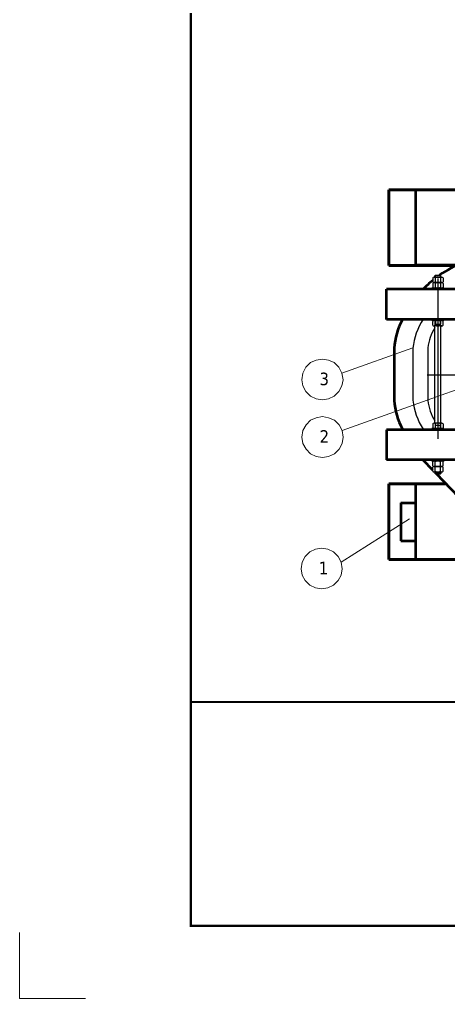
# Model space of a CAD drawing. Header units: millimetres. Extents: x 1190 to 1604, y -412 to -119.
# Drawn here: x 1189.9 to 1254.1, y -411.8 to -265.2 of the extents above; entities that cross this region are included whole.
import ezdxf

# ---------------------------------------------------------------- set-up
doc = ezdxf.new("R2010")
doc.units = ezdxf.units.MM
doc.linetypes.add('ACAD_ISO04W100', pattern=[30, 24, -3, 0, -3])
doc.layers.get('0').update_dxf_attribs({"color": 1, "linetype": 'ACAD_ISO04W100', "lineweight": 25})
doc.layers.add('1', color=4, linetype='Continuous')
doc.layers.add('paper', color=254, linetype='Continuous', plot=False)
for name, color, linetype, lineweight in [('标注、文本', 3, 'Continuous', 25), ('粗实线', 4, 'Continuous', 53), ('细实线', 2, 'Continuous', 25), ('铁心', 3, 'Continuous', 0)]:
    doc.layers.add(name, color=color, linetype=linetype, lineweight=lineweight)
doc.styles.add('Tahoma$001', font='tahoma.ttf', dxfattribs={"height": 2.159784})

msp = doc.modelspace()

# ---------------------------------------------------------------- linework, layer by layer
for p, q in [((1252.56, -303.99), (1252.56, -332.41)), ((1250.94, -318.41), (1345.38, -318.41))]:
    msp.add_line(p, q)
at = {"layer": '1', "color": 0, "lineweight": 40}
msp.add_line((1215.57, -367.37), (1594.46, -367.37), dxfattribs=at)
at = {"layer": '1', "color": 0, "lineweight": 40, "const_width": 0.345}
msp.add_lwpolyline([(1215.57, -400.92), (1594.46, -400.92), (1594.46, -128.59), (1215.57, -128.59), (1215.57, -400.92)], dxfattribs=at)
at = {"layer": 'paper', "lineweight": 13}
for q in [(1189.91, -401.9), (1199.78, -411.77)]:
    msp.add_line((1189.91, -411.77), q, dxfattribs=at)
at = {"layer": '标注、文本', "color": 4, "lineweight": 60}
for p, q in [((1245.21, -290.75), (1352.46, -290.75)), ((1245.21, -290.75), (1245.21, -302.05)), ((1245.21, -302.05), (1255.3, -302.05)), ((1352.46, -302.05), (1245.21, -302.05)), ((1253.77, -334.76), (1245.21, -334.76)), ((1245.21, -334.76), (1245.21, -346.06)), ((1267.62, -346.06), (1245.21, -346.06))]:
    msp.add_line(p, q, dxfattribs=at)
at = {"layer": '标注、文本', "color": 4, "lineweight": 53}
for points in [[(1255.41, -302), (1249.25, -302), (1249.25, -290.7), (1275.75, -290.7), (1275.75, -301.49)], [(1267.62, -346.06), (1249.25, -346.06), (1249.25, -334.76), (1253.77, -334.76)]]:
    msp.add_lwpolyline(points, dxfattribs=at)
at = {"layer": '粗实线'}
for p, q in [((1352.12, -305.62), (1244.87, -305.62)), ((1244.87, -310.12), (1244.87, -305.62)), ((1297.25, -310.12), (1244.87, -310.12)), ((1246, -314.43), (1246, -322.34)), ((1352.12, -326.65), (1244.87, -326.65)), ((1244.87, -326.65), (1244.87, -331.15)), ((1352.12, -331.15), (1244.87, -331.15)), ((1251.78, -332.69), (1250.35, -331.2)), ((1258, -339.15), (1252.33, -333.26)), ((1247, -337.56), (1247, -343.26)), ((1247, -337.56), (1249.25, -337.56)), ((1247, -343.26), (1249.25, -343.26))]:
    msp.add_line(p, q, dxfattribs=at)
for centre, radius, start, end in [((1262.5, -317.32), 16.88, 97.8628, 125.0559), ((1262.5, -317.32), 16.88, 129.4241, 136.1054), ((1257.7, -315.44), 11.74, 153.0536, 175.0873), ((1257.7, -321.24), 11.74, 184.9127, 206.9464), ((1262.5, -319.5), 16.88, 223.6779, 223.9373)]:
    msp.add_arc(centre, radius, start, end, dxfattribs=at)
at = {"layer": '细实线'}
for p, q in [((1245.62, -290.75), (1348.95, -290.75)), ((1245.62, -302), (1255.41, -302)), ((1251.78, -303.92), (1251.78, -304.51)), ((1251.78, -304.73), (1251.78, -305.32)), ((1251.98, -303.81), (1253.14, -303.81)), ((1253.14, -304.62), (1251.98, -304.62)), ((1252.18, -303.5), (1252.11, -303.58)), ((1252.11, -303.81), (1252.11, -303.58)), ((1253.01, -303.58), (1252.11, -303.58)), ((1252.17, -303.92), (1252.17, -304.51)), ((1252.17, -304.73), (1252.17, -305.32)), ((1252.18, -303.81), (1252.18, -303.5)), ((1252.18, -303.5), (1252.93, -303.5)), ((1253.01, -303.58), (1252.93, -303.5)), ((1252.93, -303.81), (1252.93, -303.5)), ((1252.95, -303.92), (1252.95, -304.51)), ((1252.95, -304.73), (1252.95, -305.32)), ((1253.01, -303.81), (1253.01, -303.58)), ((1253.34, -303.92), (1253.34, -304.51)), ((1253.34, -304.73), (1253.34, -305.32)), ((1253.46, -305.43), (1251.66, -305.43)), ((1251.66, -305.62), (1251.66, -305.43)), ((1253.14, -305.43), (1251.98, -305.43)), ((1253.46, -305.62), (1253.46, -305.43)), ((1251.66, -310.12), (1251.66, -310.3)), ((1253.46, -310.3), (1251.66, -310.3)), ((1251.78, -311), (1251.78, -310.42)), ((1253.14, -310.3), (1251.98, -310.3)), ((1252.17, -311), (1252.17, -310.42)), ((1252.21, -310.12), (1252.21, -310.83)), ((1252.93, -310.12), (1252.93, -310.83)), ((1252.95, -311), (1252.95, -310.42)), ((1253.34, -311), (1253.34, -310.42)), ((1253.46, -310.12), (1253.46, -310.3)), ((1253.14, -311.11), (1251.98, -311.11)), ((1252.11, -325.56), (1252.11, -311.21)), ((1252.21, -310.83), (1252.93, -310.83)), ((1253.01, -325.56), (1253.01, -311.21)), ((1248.79, -314.43), (1248.79, -322.34)), ((1251.07, -314.43), (1251.07, -322.34)), ((1253.46, -326.46), (1251.66, -326.46)), ((1251.66, -326.65), (1251.66, -326.46)), ((1251.78, -325.76), (1251.78, -326.35)), ((1253.14, -325.65), (1251.98, -325.65)), ((1253.14, -326.46), (1251.98, -326.46)), ((1252.17, -325.76), (1252.17, -326.35)), ((1252.21, -326.65), (1252.21, -325.94)), ((1252.21, -325.94), (1252.93, -325.94)), ((1252.21, -326.65), (1252.21, -325.94)), ((1252.93, -326.65), (1252.93, -325.94)), ((1252.93, -326.65), (1252.93, -325.94)), ((1252.95, -325.76), (1252.95, -326.35)), ((1253.34, -325.76), (1253.34, -326.35)), ((1253.46, -326.65), (1253.46, -326.46)), ((1251.66, -331.15), (1251.66, -331.34)), ((1253.46, -331.34), (1251.66, -331.34)), ((1251.78, -332.03), (1251.78, -331.45)), ((1251.78, -332.84), (1251.78, -332.26)), ((1253.14, -331.34), (1251.98, -331.34)), ((1253.14, -332.15), (1251.98, -332.15)), ((1252.17, -332.03), (1252.17, -331.45)), ((1252.17, -332.84), (1252.17, -332.26)), ((1252.95, -332.03), (1252.95, -331.45)), ((1252.95, -332.84), (1252.95, -332.26)), ((1253.34, -332.03), (1253.34, -331.45)), ((1253.34, -332.84), (1253.34, -332.26)), ((1253.46, -331.15), (1253.46, -331.34)), ((1251.98, -332.96), (1253.14, -332.96)), ((1252.11, -332.96), (1252.11, -333.19)), ((1253.01, -333.19), (1252.11, -333.19)), ((1252.18, -333.26), (1252.11, -333.19)), ((1252.18, -332.96), (1252.18, -333.26)), ((1252.18, -333.26), (1252.93, -333.26)), ((1252.93, -332.96), (1252.93, -333.26)), ((1253.01, -333.19), (1252.93, -333.26)), ((1253.01, -332.96), (1253.01, -333.19))]:
    msp.add_line(p, q, dxfattribs=at)
for centre, radius, start, end in [((1251.98, -304.03), 0.225, 30, 150), ((1251.98, -304.39), 0.225, 210, 330), ((1251.98, -304.84), 0.225, 30, 150), ((1252.56, -304.54), 0.73, 57.7677, 122.2323), ((1252.56, -303.89), 0.73, 237.7677, 302.2323), ((1252.56, -305.35), 0.73, 57.7677, 122.2323), ((1253.14, -304.03), 0.225, 30, 150), ((1253.14, -304.39), 0.225, 210, 330), ((1253.14, -304.84), 0.225, 30, 150), ((1251.98, -305.2), 0.225, 210, 330), ((1252.56, -304.7), 0.73, 237.7677, 302.2323), ((1253.14, -305.2), 0.225, 210, 330), ((1259.26, -315.74), 10.55, 147.7764, 172.8806), ((1251.98, -310.53), 0.225, 30, 150), ((1252.56, -311.03), 0.73, 57.7677, 122.2323), ((1253.14, -310.53), 0.225, 30, 150), ((1257.8, -315.04), 6.77, 147.2738, 174.4133), ((1251.98, -310.89), 0.225, 210, 330), ((1252.56, -310.38), 0.73, 237.7677, 302.2323), ((1253.14, -310.89), 0.225, 210, 330), ((1259.26, -320.93), 10.55, 187.1194, 212.2236), ((1257.8, -321.63), 6.77, 185.5867, 212.7262), ((1251.98, -325.88), 0.225, 30, 150), ((1251.98, -326.24), 0.225, 210, 330), ((1252.56, -326.38), 0.73, 57.7677, 122.2323), ((1252.56, -325.73), 0.73, 237.7677, 302.2323), ((1253.14, -325.88), 0.225, 30, 150), ((1253.14, -326.24), 0.225, 210, 330), ((1251.98, -331.56), 0.225, 30, 150), ((1251.98, -331.92), 0.225, 210, 330), ((1251.98, -332.37), 0.225, 30, 150), ((1252.56, -332.07), 0.73, 57.7677, 122.2323), ((1252.56, -331.42), 0.73, 237.7677, 302.2323), ((1252.56, -332.88), 0.73, 57.7677, 122.2323), ((1253.14, -331.56), 0.225, 30, 150), ((1253.14, -331.92), 0.225, 210, 330), ((1253.14, -332.37), 0.225, 30, 150), ((1251.98, -332.73), 0.225, 210, 330), ((1252.56, -332.23), 0.73, 237.7677, 302.2323), ((1253.14, -332.73), 0.225, 210, 330)]:
    msp.add_arc(centre, radius, start, end, dxfattribs=at)
at = {"layer": '铁心', "lineweight": 13}
for points in [[(1248.8, -314.36), (1238.18, -318.16), (1238.18, -318.16)], [(1259.5, -319.17), (1238.2, -326.78), (1238.2, -326.78)], [(1248.31, -339.99), (1238.07, -346.46), (1238.07, -346.46)]]:
    msp.add_lwpolyline(points, dxfattribs=at)
for points in [[(1238.35, -319.15), (1238.18, -318.16), (1237.73, -317.3), (1237.04, -316.6), (1236.18, -316.23), (1235.26, -316.06), (1234.32, -316.23), (1233.48, -316.6), (1232.79, -317.3), (1232.32, -318.16), (1232.17, -319.15), (1232.32, -320.08), (1232.79, -320.93), (1233.48, -321.62), (1234.32, -322.01), (1235.26, -322.16), (1236.18, -322.01), (1237.04, -321.62), (1237.73, -320.93), (1238.18, -320.08)], [(1238.36, -327.77), (1238.2, -326.78), (1237.75, -325.92), (1237.05, -325.23), (1236.19, -324.85), (1235.28, -324.68), (1234.34, -324.85), (1233.5, -325.23), (1232.81, -325.92), (1232.34, -326.78), (1232.19, -327.77), (1232.34, -328.7), (1232.81, -329.55), (1233.5, -330.24), (1234.34, -330.63), (1235.28, -330.78), (1236.19, -330.63), (1237.05, -330.24), (1237.75, -329.55), (1238.2, -328.7)], [(1238.23, -347.46), (1238.07, -346.46), (1237.62, -345.6), (1236.92, -344.91), (1236.07, -344.54), (1235.15, -344.37), (1234.21, -344.54), (1233.37, -344.91), (1232.68, -345.6), (1232.21, -346.46), (1232.06, -347.46), (1232.21, -348.39), (1232.68, -349.23), (1233.37, -349.93), (1234.21, -350.32), (1235.15, -350.47), (1236.07, -350.32), (1236.92, -349.93), (1237.62, -349.23), (1238.07, -348.39)]]:
    msp.add_lwpolyline(points, close=True, dxfattribs=at)

# ---------------------------------------------------------------- texts
at = {"layer": '铁心', "lineweight": 13, "style": 'Tahoma$001'}
for s, p in [('3', (1234.83, -319.97)), ('2', (1234.85, -328.59)), ('1', (1234.72, -348.28))]:
    msp.add_text(s, height=1.88, dxfattribs=at).set_placement(p)

doc.saveas('drawing.dxf')
